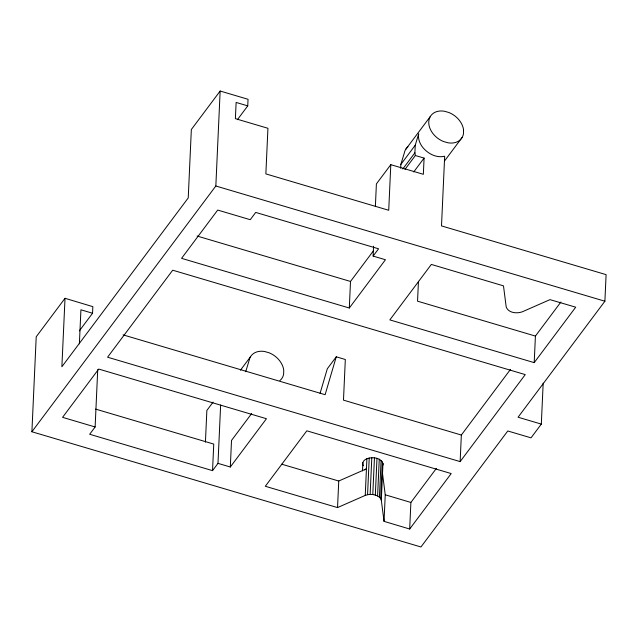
<?xml version="1.0" encoding="UTF-8"?>
<svg xmlns="http://www.w3.org/2000/svg" width="638" height="638" viewBox="0 0 638 638"><rect width="100%" height="100%" fill="white"/><g stroke="black" fill="none" stroke-linecap="round" stroke-linejoin="round"><path stroke-width="0.96" d="M543.177 383.127L541.319 424.103L531.031 437.851L507.784 430.969L420.96 546.973L31.9 431.759L36.214 336.784L65.02 298.297L92.845 306.655L92.55 313.242L79.327 330.899M65.02 298.297L61.878 366.754L188.234 197.924L191.344 129.514L220.15 91.027L248.046 99.289L247.743 105.876L237.4 119.697M79.375 343.818L80.922 309.797L92.55 313.242M220.636 405.026L217.989 463.363L212.542 470.645L89.671 434.263L95.126 426.974L97.726 369.633M31.9 431.759L215.835 186.001L220.15 91.027M205.428 442.158L206.864 410.433L213.076 402.139M212.542 470.645L213.746 444.08L95.636 409.102M217.989 463.363L230.31 467.008L231.514 440.443L251.659 413.528M363.421 465.772A10.152 6.125 2.6 0 1 366.906 458.714C372.281 456.76 380.647 457.406 382.975 463.475L381.309 500.176L384.036 521.358L409.684 529.022L451.194 473.563L306.822 430.81L265.312 486.276L337.542 507.585L338.746 481.02L366.443 468.85A10.152 6.125 2.6 0 0 364.529 469.895M349.305 308.018L385.44 259.738L373.118 256.085L378.573 248.804L255.702 212.414L250.256 219.703L217.71 210.061L181.567 258.35L349.305 308.018L350.509 281.454L373.613 250.582M362.488 470.892L362.863 462.598M373.118 256.085L373.573 246.196M375.367 206.656L376.396 183.911L390.799 164.668L423.345 174.31L424.087 158.096L415.362 155.512L414.899 152.809L415.242 145.209L418.688 133.828A19.076 14.076 36.8 0 0 421.782 146.102C426.814 153.128 435.89 158.376 444.67 156.222L441.504 225.908L606.1 274.643L604.896 301.216L518.072 417.22L541.319 424.103M337.542 507.585L365.239 495.415L366.906 458.714M365.239 495.415L367.56 494.713L369.227 458.012M367.56 494.713L370.136 494.41L371.802 457.709M381.309 500.176C380.288 496.508 376.189 495.04 372.783 494.53L374.45 457.829M375.327 495.048L376.994 458.347M390.799 164.668L388.725 210.277L265.863 173.895L267.936 128.286L235.382 118.652L236.124 102.431L247.743 105.876M377.592 495.949L379.259 459.248M379.419 497.161L381.085 460.461M380.687 498.597L382.353 461.896M384.036 521.358L385.248 494.793L382.521 473.603M400.672 168.249L400.839 164.452L404.285 153.072A19.076 14.076 36.8 0 1 407.969 146.764M418.448 281.35L417.547 301.176L535.418 336.074L560.914 302.005M409.684 529.022L410.888 502.457L436.384 468.388M460.142 461.609L525.257 374.602L172.699 270.201L107.583 357.2L460.142 461.609L461.346 435.036L510.48 369.394M534.205 362.639L575.715 307.181L549.98 299.637L522.291 311.807C516.916 313.768 508.542 313.122 506.213 307.053L503.486 285.864L431.344 264.427L389.834 319.893L534.205 362.639L535.418 336.074M320.061 393.391L327.31 368.764L336.258 356.809L345.325 359.497L343.483 400.138L461.346 435.036M336.258 356.809L325.117 394.699L123.086 334.87M245.71 371.723L249.155 360.35A19.076 14.076 36.8 0 1 264.579 351.498L269.132 352.798A19.076 14.076 36.8 0 1 283.743 370.223L283.615 374.211A19.076 14.076 36.8 0 1 279.93 380.519M240.454 370.192L250.455 356.833M405.585 149.563L430.267 116.579M400.839 164.452L415.242 145.209M402.801 168.974L414.899 152.809M404.994 169.365L415.362 155.512M413.711 171.949L424.087 158.096M444.495 161.023L462.135 137.457M230.31 467.008L266.453 418.719L98.715 369.051L62.572 417.34L95.126 426.974M370.136 494.41L372.783 494.53M281.725 464.193L338.746 481.02M215.835 186.001L604.896 301.216M197.07 236.02L350.509 281.454M385.248 494.793L410.888 502.457M382.975 463.475A10.152 6.125 2.6 0 1 382.912 465.07M463.563 129.961L463.435 133.948A19.076 14.076 36.8 0 1 448.004 142.8L443.45 141.5A19.076 14.076 36.8 0 1 428.76 122.033A19.076 14.076 36.8 0 1 444.399 111.235L448.953 112.535A19.076 14.076 36.8 0 1 463.563 129.961"/></g></svg>
